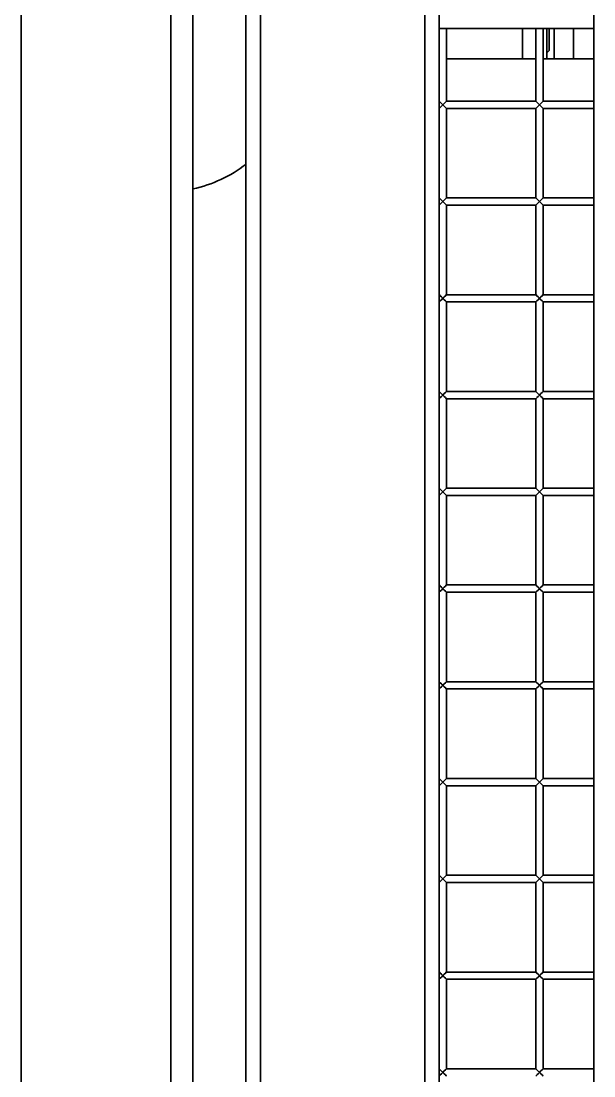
# Model space of a CAD drawing. Header units: millimetres. Extents: x 32496 to 166256, y 3504 to 23939.
# Drawn here: x 96400.3 to 96637.3, y 21918.6 to 22354.6 of the extents above; entities that cross this region are included whole.
import ezdxf

# ---------------------------------------------------------------- set-up
doc = ezdxf.new("R2010")
doc.units = ezdxf.units.MM
doc.layers.get('0').update_dxf_attribs({"lineweight": 35})

# ---------------------------------------------------------------- blocks, each defined once
blk = doc.blocks.new('8-1250')
at = {"linetype": 'Continuous'}
for p, q in [((-3562.63, -32152.29), (-3562.63, -34671.29)), ((-3500.63, -32152.29), (-3500.63, -34671.29)), ((-3491.63, -32232.29), (-3491.63, -34591.29)), ((-3389.63, -32408.79), (-3389.63, -32248.79)), ((-3469.63, -32251.79), (-3469.63, -34571.79)), ((-3463.63, -34571.79), (-3463.63, -32251.79)), ((-3395.63, -32251.79), (-3395.63, -34571.79)), ((-3325.63, -32393.79), (-3325.63, -33324.79)), ((-3389.63, -33311.79), (-3389.63, -32408.79)), ((-3389.63, -32408.79), (-3325.63, -32408.79)), ((-3386.63, -32408.79), (-3386.63, -32438.79)), ((-3355.13, -32408.79), (-3355.13, -32421.29)), ((-3349.63, -32408.79), (-3349.63, -32438.79)), ((-3346.63, -32408.79), (-3346.63, -32438.79)), ((-3345.13, -32421.29), (-3345.13, -32408.79)), ((-3344.13, -32417.79), (-3344.13, -32408.79)), ((-3342.13, -32408.79), (-3342.13, -32421.29)), ((-3334.13, -32421.29), (-3334.13, -32408.79)), ((-3345.13, -32418.79), (-3344.13, -32417.79)), ((-3349.63, -32421.29), (-3386.63, -32421.29)), ((-3325.63, -32421.29), (-3346.63, -32421.29)), ((-3389.63, -32441.79), (-3386.63, -32438.79)), ((-3389.63, -32438.79), (-3388.13, -32440.29)), ((-3386.63, -32441.79), (-3388.13, -32440.29)), ((-3386.63, -32438.79), (-3349.63, -32438.79)), ((-3349.63, -32441.79), (-3346.63, -32438.79)), ((-3349.63, -32438.79), (-3348.13, -32440.29)), ((-3346.63, -32441.79), (-3348.13, -32440.29)), ((-3346.63, -32438.79), (-3325.63, -32438.79)), ((-3386.63, -32441.79), (-3386.63, -32478.79)), ((-3386.63, -32441.79), (-3349.63, -32441.79)), ((-3349.63, -32441.79), (-3349.63, -32478.79)), ((-3346.63, -32441.79), (-3346.63, -32478.79)), ((-3346.63, -32441.79), (-3325.63, -32441.79)), ((-3389.63, -32481.79), (-3386.63, -32478.79)), ((-3389.63, -32478.79), (-3388.13, -32480.29)), ((-3386.63, -32478.79), (-3349.63, -32478.79)), ((-3349.63, -32481.79), (-3346.63, -32478.79)), ((-3349.63, -32478.79), (-3348.13, -32480.29)), ((-3346.63, -32478.79), (-3325.63, -32478.79)), ((-3386.63, -32481.79), (-3388.13, -32480.29)), ((-3386.63, -32481.79), (-3386.63, -32518.79)), ((-3386.63, -32481.79), (-3349.63, -32481.79)), ((-3349.63, -32481.79), (-3349.63, -32518.79)), ((-3346.63, -32481.79), (-3348.13, -32480.29)), ((-3346.63, -32481.79), (-3346.63, -32518.79)), ((-3346.63, -32481.79), (-3325.63, -32481.79)), ((-3389.63, -32521.79), (-3386.63, -32518.79)), ((-3389.63, -32518.79), (-3388.13, -32520.29)), ((-3386.63, -32518.79), (-3349.63, -32518.79)), ((-3349.63, -32521.79), (-3346.63, -32518.79)), ((-3349.63, -32518.79), (-3348.13, -32520.29)), ((-3346.63, -32518.79), (-3325.63, -32518.79)), ((-3386.63, -32521.79), (-3388.13, -32520.29)), ((-3386.63, -32521.79), (-3386.63, -32558.79)), ((-3386.63, -32521.79), (-3349.63, -32521.79)), ((-3349.63, -32521.79), (-3349.63, -32558.79)), ((-3346.63, -32521.79), (-3348.13, -32520.29)), ((-3346.63, -32521.79), (-3346.63, -32558.79)), ((-3346.63, -32521.79), (-3325.63, -32521.79)), ((-3389.63, -32561.79), (-3386.63, -32558.79)), ((-3389.63, -32558.79), (-3388.13, -32560.29)), ((-3386.63, -32561.79), (-3388.13, -32560.29)), ((-3386.63, -32558.79), (-3349.63, -32558.79)), ((-3386.63, -32561.79), (-3386.63, -32598.79)), ((-3386.63, -32561.79), (-3349.63, -32561.79)), ((-3349.63, -32561.79), (-3346.63, -32558.79)), ((-3349.63, -32558.79), (-3348.13, -32560.29)), ((-3349.63, -32561.79), (-3349.63, -32598.79)), ((-3346.63, -32561.79), (-3348.13, -32560.29)), ((-3346.63, -32558.79), (-3325.63, -32558.79)), ((-3346.63, -32561.79), (-3346.63, -32598.79)), ((-3346.63, -32561.79), (-3325.63, -32561.79)), ((-3389.63, -32601.79), (-3386.63, -32598.79)), ((-3389.63, -32598.79), (-3388.13, -32600.29)), ((-3386.63, -32601.79), (-3388.13, -32600.29)), ((-3386.63, -32598.79), (-3349.63, -32598.79)), ((-3386.63, -32601.79), (-3386.63, -32638.79)), ((-3386.63, -32601.79), (-3349.63, -32601.79)), ((-3349.63, -32601.79), (-3346.63, -32598.79)), ((-3349.63, -32598.79), (-3348.13, -32600.29)), ((-3349.63, -32601.79), (-3349.63, -32638.79)), ((-3346.63, -32601.79), (-3348.13, -32600.29)), ((-3346.63, -32598.79), (-3325.63, -32598.79)), ((-3346.63, -32601.79), (-3346.63, -32638.79)), ((-3346.63, -32601.79), (-3325.63, -32601.79)), ((-3389.63, -32641.79), (-3386.63, -32638.79)), ((-3389.63, -32638.79), (-3388.13, -32640.29)), ((-3386.63, -32641.79), (-3388.13, -32640.29)), ((-3386.63, -32638.79), (-3349.63, -32638.79)), ((-3349.63, -32641.79), (-3346.63, -32638.79)), ((-3349.63, -32638.79), (-3348.13, -32640.29)), ((-3346.63, -32641.79), (-3348.13, -32640.29)), ((-3346.63, -32638.79), (-3325.63, -32638.79)), ((-3386.63, -32641.79), (-3386.63, -32678.79)), ((-3386.63, -32641.79), (-3349.63, -32641.79)), ((-3349.63, -32641.79), (-3349.63, -32678.79)), ((-3346.63, -32641.79), (-3346.63, -32678.79)), ((-3346.63, -32641.79), (-3325.63, -32641.79)), ((-3389.63, -32681.79), (-3386.63, -32678.79)), ((-3389.63, -32678.79), (-3388.13, -32680.29)), ((-3386.63, -32681.79), (-3388.13, -32680.29)), ((-3386.63, -32678.79), (-3349.63, -32678.79)), ((-3349.63, -32681.79), (-3346.63, -32678.79)), ((-3349.63, -32678.79), (-3348.13, -32680.29)), ((-3346.63, -32681.79), (-3348.13, -32680.29)), ((-3346.63, -32678.79), (-3325.63, -32678.79)), ((-3386.63, -32681.79), (-3386.63, -32718.79)), ((-3386.63, -32681.79), (-3349.63, -32681.79)), ((-3349.63, -32681.79), (-3349.63, -32718.79)), ((-3346.63, -32681.79), (-3346.63, -32718.79)), ((-3346.63, -32681.79), (-3325.63, -32681.79)), ((-3389.63, -32721.79), (-3386.63, -32718.79)), ((-3389.63, -32718.79), (-3388.13, -32720.29)), ((-3386.63, -32718.79), (-3349.63, -32718.79)), ((-3349.63, -32721.79), (-3346.63, -32718.79)), ((-3349.63, -32718.79), (-3348.13, -32720.29)), ((-3346.63, -32718.79), (-3325.63, -32718.79)), ((-3386.63, -32721.79), (-3388.13, -32720.29)), ((-3386.63, -32721.79), (-3386.63, -32758.79)), ((-3386.63, -32721.79), (-3349.63, -32721.79)), ((-3349.63, -32721.79), (-3349.63, -32758.79)), ((-3346.63, -32721.79), (-3348.13, -32720.29)), ((-3346.63, -32721.79), (-3346.63, -32758.79)), ((-3346.63, -32721.79), (-3325.63, -32721.79)), ((-3389.63, -32761.79), (-3386.63, -32758.79)), ((-3389.63, -32758.79), (-3388.13, -32760.29)), ((-3386.63, -32758.79), (-3349.63, -32758.79)), ((-3349.63, -32761.79), (-3346.63, -32758.79)), ((-3349.63, -32758.79), (-3348.13, -32760.29)), ((-3346.63, -32758.79), (-3325.63, -32758.79)), ((-3386.63, -32761.79), (-3388.13, -32760.29)), ((-3386.63, -32761.79), (-3386.63, -32798.79)), ((-3386.63, -32761.79), (-3349.63, -32761.79)), ((-3349.63, -32761.79), (-3349.63, -32798.79)), ((-3346.63, -32761.79), (-3348.13, -32760.29)), ((-3346.63, -32761.79), (-3346.63, -32798.79)), ((-3346.63, -32761.79), (-3325.63, -32761.79)), ((-3389.63, -32801.79), (-3386.63, -32798.79)), ((-3389.63, -32798.79), (-3388.13, -32800.29)), ((-3386.63, -32801.79), (-3388.13, -32800.29)), ((-3386.63, -32798.79), (-3349.63, -32798.79)), ((-3386.63, -32801.79), (-3386.63, -32838.79)), ((-3386.63, -32801.79), (-3349.63, -32801.79)), ((-3349.63, -32801.79), (-3346.63, -32798.79)), ((-3349.63, -32798.79), (-3348.13, -32800.29)), ((-3349.63, -32801.79), (-3349.63, -32838.79)), ((-3346.63, -32801.79), (-3348.13, -32800.29)), ((-3346.63, -32798.79), (-3325.63, -32798.79)), ((-3346.63, -32801.79), (-3346.63, -32838.79)), ((-3346.63, -32801.79), (-3325.63, -32801.79)), ((-3389.63, -32841.79), (-3386.63, -32838.79)), ((-3389.63, -32838.79), (-3388.13, -32840.29)), ((-3386.63, -32841.79), (-3388.13, -32840.29)), ((-3386.63, -32838.79), (-3349.63, -32838.79)), ((-3349.63, -32841.79), (-3346.63, -32838.79)), ((-3349.63, -32838.79), (-3348.13, -32840.29)), ((-3346.63, -32841.79), (-3348.13, -32840.29)), ((-3346.63, -32838.79), (-3325.63, -32838.79))]:
    blk.add_line(p, q, dxfattribs=at)
for points in [[(-3389.51, -32438.9), (-3389.2, -32439.22), (-3388.71, -32439.71), (-3387.54, -32440.88)], [(-3388.13, -32440.29), (-3388.72, -32440.88), (-3389.19, -32441.35)], [(-3388.13, -32440.29), (-3387.54, -32439.7), (-3387.07, -32439.23), (-3386.74, -32438.9)], [(-3349.51, -32438.9), (-3349.2, -32439.22), (-3348.71, -32439.71), (-3347.54, -32440.88)], [(-3348.13, -32440.29), (-3348.72, -32440.88), (-3349.19, -32441.35)], [(-3348.13, -32440.29), (-3347.54, -32439.7), (-3347.07, -32439.23), (-3346.74, -32438.9)], [(-3386.74, -32441.67), (-3387.07, -32441.35), (-3387.54, -32440.88)], [(-3346.74, -32441.67), (-3347.07, -32441.35), (-3347.54, -32440.88)], [(-3389.51, -32478.9), (-3389.2, -32479.22), (-3388.71, -32479.71), (-3387.54, -32480.88)], [(-3388.13, -32480.29), (-3387.54, -32479.7), (-3387.07, -32479.23), (-3386.74, -32478.9)], [(-3349.51, -32478.9), (-3349.2, -32479.22), (-3348.71, -32479.71), (-3347.54, -32480.88)], [(-3348.13, -32480.29), (-3347.54, -32479.7), (-3347.07, -32479.23), (-3346.74, -32478.9)], [(-3388.13, -32480.29), (-3388.72, -32480.88), (-3389.19, -32481.35)], [(-3386.74, -32481.67), (-3387.07, -32481.35), (-3387.54, -32480.88)], [(-3348.13, -32480.29), (-3348.72, -32480.88), (-3349.19, -32481.35)], [(-3346.74, -32481.67), (-3347.07, -32481.35), (-3347.54, -32480.88)], [(-3389.51, -32518.9), (-3389.2, -32519.22), (-3388.71, -32519.71), (-3387.54, -32520.88)], [(-3388.13, -32520.29), (-3387.54, -32519.7), (-3387.07, -32519.23), (-3386.74, -32518.9)], [(-3349.51, -32518.9), (-3349.2, -32519.22), (-3348.71, -32519.71), (-3347.54, -32520.88)], [(-3348.13, -32520.29), (-3347.54, -32519.7), (-3347.07, -32519.23), (-3346.74, -32518.9)], [(-3388.13, -32520.29), (-3388.72, -32520.88), (-3389.19, -32521.35)], [(-3386.74, -32521.67), (-3387.07, -32521.35), (-3387.54, -32520.88)], [(-3348.13, -32520.29), (-3348.72, -32520.88), (-3349.19, -32521.35)], [(-3346.74, -32521.67), (-3347.07, -32521.35), (-3347.54, -32520.88)], [(-3389.51, -32558.9), (-3389.2, -32559.22), (-3388.71, -32559.71), (-3387.54, -32560.88)], [(-3388.13, -32560.29), (-3388.72, -32560.88), (-3389.19, -32561.35)], [(-3388.13, -32560.29), (-3387.54, -32559.7), (-3387.07, -32559.23), (-3386.74, -32558.9)], [(-3386.74, -32561.67), (-3387.07, -32561.35), (-3387.54, -32560.88)], [(-3349.51, -32558.9), (-3349.2, -32559.22), (-3348.71, -32559.71), (-3347.54, -32560.88)], [(-3348.13, -32560.29), (-3348.72, -32560.88), (-3349.19, -32561.35)], [(-3348.13, -32560.29), (-3347.54, -32559.7), (-3347.07, -32559.23), (-3346.74, -32558.9)], [(-3346.74, -32561.67), (-3347.07, -32561.35), (-3347.54, -32560.88)], [(-3389.51, -32598.9), (-3389.2, -32599.22), (-3388.71, -32599.71), (-3387.54, -32600.88)], [(-3388.13, -32600.29), (-3388.72, -32600.88), (-3389.19, -32601.35)], [(-3388.13, -32600.29), (-3387.54, -32599.7), (-3387.07, -32599.23), (-3386.74, -32598.9)], [(-3386.74, -32601.67), (-3387.07, -32601.35), (-3387.54, -32600.88)], [(-3349.51, -32598.9), (-3349.2, -32599.22), (-3348.71, -32599.71), (-3347.54, -32600.88)], [(-3348.13, -32600.29), (-3348.72, -32600.88), (-3349.19, -32601.35)], [(-3348.13, -32600.29), (-3347.54, -32599.7), (-3347.07, -32599.23), (-3346.74, -32598.9)], [(-3346.74, -32601.67), (-3347.07, -32601.35), (-3347.54, -32600.88)], [(-3389.51, -32638.9), (-3389.2, -32639.22), (-3388.71, -32639.71), (-3387.54, -32640.88)], [(-3388.13, -32640.29), (-3388.72, -32640.88), (-3389.19, -32641.35)], [(-3388.13, -32640.29), (-3387.54, -32639.7), (-3387.07, -32639.23), (-3386.74, -32638.9)], [(-3386.74, -32641.67), (-3387.07, -32641.35), (-3387.54, -32640.88)], [(-3349.51, -32638.9), (-3349.2, -32639.22), (-3348.71, -32639.71), (-3347.54, -32640.88)], [(-3348.13, -32640.29), (-3348.72, -32640.88), (-3349.19, -32641.35)], [(-3348.13, -32640.29), (-3347.54, -32639.7), (-3347.07, -32639.23), (-3346.74, -32638.9)], [(-3346.74, -32641.67), (-3347.07, -32641.35), (-3347.54, -32640.88)], [(-3389.51, -32678.9), (-3389.2, -32679.22), (-3388.71, -32679.71), (-3387.54, -32680.88)], [(-3388.13, -32680.29), (-3388.72, -32680.88), (-3389.19, -32681.35)], [(-3388.13, -32680.29), (-3387.54, -32679.7), (-3387.07, -32679.23), (-3386.74, -32678.9)], [(-3349.51, -32678.9), (-3349.2, -32679.22), (-3348.71, -32679.71), (-3347.54, -32680.88)], [(-3348.13, -32680.29), (-3348.72, -32680.88), (-3349.19, -32681.35)], [(-3348.13, -32680.29), (-3347.54, -32679.7), (-3347.07, -32679.23), (-3346.74, -32678.9)], [(-3386.74, -32681.67), (-3387.07, -32681.35), (-3387.54, -32680.88)], [(-3346.74, -32681.67), (-3347.07, -32681.35), (-3347.54, -32680.88)], [(-3389.51, -32718.9), (-3389.2, -32719.22), (-3388.71, -32719.71), (-3387.54, -32720.88)], [(-3388.13, -32720.29), (-3387.54, -32719.7), (-3387.07, -32719.23), (-3386.74, -32718.9)], [(-3349.51, -32718.9), (-3349.2, -32719.22), (-3348.71, -32719.71), (-3347.54, -32720.88)], [(-3348.13, -32720.29), (-3347.54, -32719.7), (-3347.07, -32719.23), (-3346.74, -32718.9)], [(-3388.13, -32720.29), (-3388.72, -32720.88), (-3389.19, -32721.35)], [(-3386.74, -32721.67), (-3387.07, -32721.35), (-3387.54, -32720.88)], [(-3348.13, -32720.29), (-3348.72, -32720.88), (-3349.19, -32721.35)], [(-3346.74, -32721.67), (-3347.07, -32721.35), (-3347.54, -32720.88)], [(-3389.51, -32758.9), (-3389.2, -32759.22), (-3388.71, -32759.71), (-3387.54, -32760.88)], [(-3388.13, -32760.29), (-3387.54, -32759.7), (-3387.07, -32759.23), (-3386.74, -32758.9)], [(-3349.51, -32758.9), (-3349.2, -32759.22), (-3348.71, -32759.71), (-3347.54, -32760.88)], [(-3348.13, -32760.29), (-3347.54, -32759.7), (-3347.07, -32759.23), (-3346.74, -32758.9)], [(-3388.13, -32760.29), (-3388.72, -32760.88), (-3389.19, -32761.35)], [(-3386.74, -32761.67), (-3387.07, -32761.35), (-3387.54, -32760.88)], [(-3348.13, -32760.29), (-3348.72, -32760.88), (-3349.19, -32761.35)], [(-3346.74, -32761.67), (-3347.07, -32761.35), (-3347.54, -32760.88)], [(-3389.51, -32798.9), (-3389.2, -32799.22), (-3388.71, -32799.71), (-3387.54, -32800.88)], [(-3388.13, -32800.29), (-3388.72, -32800.88), (-3389.19, -32801.35)], [(-3388.13, -32800.29), (-3387.54, -32799.7), (-3387.07, -32799.23), (-3386.74, -32798.9)], [(-3386.74, -32801.67), (-3387.07, -32801.35), (-3387.54, -32800.88)], [(-3349.51, -32798.9), (-3349.2, -32799.22), (-3348.71, -32799.71), (-3347.54, -32800.88)], [(-3348.13, -32800.29), (-3348.72, -32800.88), (-3349.19, -32801.35)], [(-3348.13, -32800.29), (-3347.54, -32799.7), (-3347.07, -32799.23), (-3346.74, -32798.9)], [(-3346.74, -32801.67), (-3347.07, -32801.35), (-3347.54, -32800.88)], [(-3389.51, -32838.9), (-3389.2, -32839.22), (-3388.71, -32839.71), (-3387.54, -32840.88)], [(-3388.13, -32840.29), (-3388.72, -32840.88), (-3389.19, -32841.35)], [(-3388.13, -32840.29), (-3387.54, -32839.7), (-3387.07, -32839.23), (-3386.74, -32838.9)], [(-3386.74, -32841.67), (-3387.07, -32841.35), (-3387.54, -32840.88)], [(-3349.51, -32838.9), (-3349.2, -32839.22), (-3348.71, -32839.71), (-3347.54, -32840.88)], [(-3348.13, -32840.29), (-3348.72, -32840.88), (-3349.19, -32841.35)], [(-3348.13, -32840.29), (-3347.54, -32839.7), (-3347.07, -32839.23), (-3346.74, -32838.9)], [(-3346.74, -32841.67), (-3347.07, -32841.35), (-3347.54, -32840.88)]]:
    blk.add_lwpolyline(points, dxfattribs=at)
blk.add_arc((-3503.13, -32421.29), 55, 282.2135, 307.7085, dxfattribs=at)

msp = doc.modelspace()

# ---------------------------------------------------------------- block references
at = {"color": 6}
msp.add_blockref('8-1250', (99962.893, 54760.291), dxfattribs=at)

doc.saveas('drawing.dxf')
